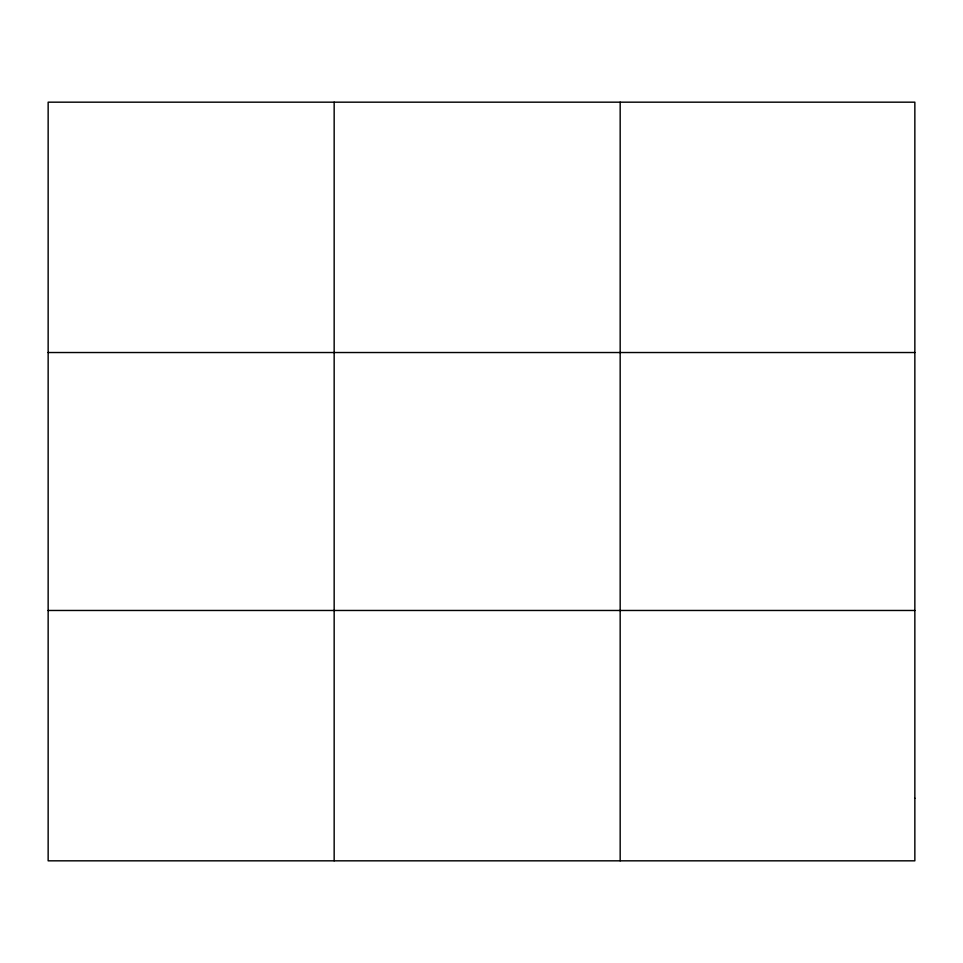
<?xml version="1.0" encoding="UTF-8"?>
<svg xmlns="http://www.w3.org/2000/svg" width="963" height="963" viewBox="0 0 963 963"><rect width="100%" height="100%" fill="white"/><g stroke="black" fill="none" stroke-linecap="round" stroke-linejoin="round"><path stroke-width="1.44" d="M334.161 860.826L334.161 102.174M620.172 860.826L620.172 102.174M48.15 352.53L914.85 352.53M48.15 610.47L914.85 610.47M914.85 798.243L914.85 860.826L48.15 860.826L48.15 102.174L914.85 102.174L914.85 798.243"/></g></svg>
